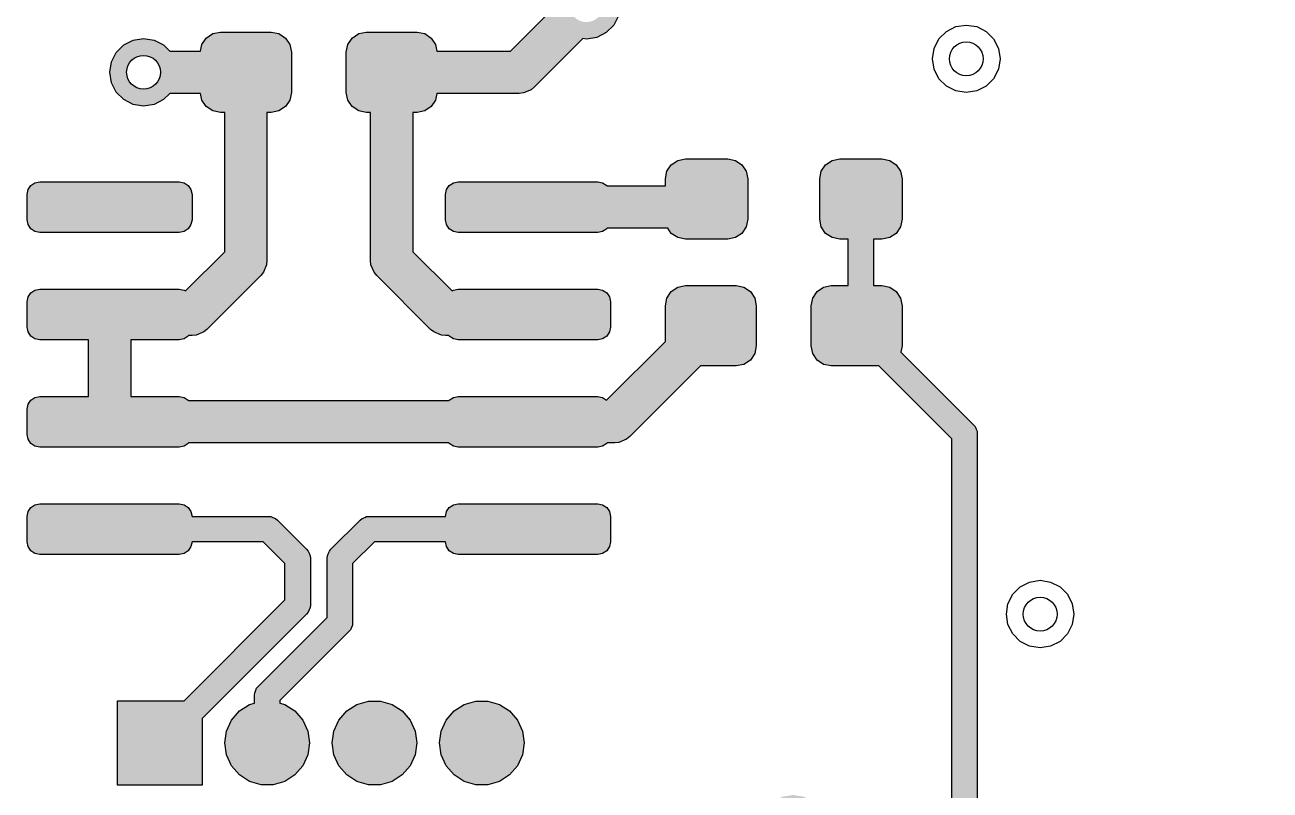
# Model space of a CAD drawing. Header units: millimetres. Extents: x -3894 to -3474, y -291 to 6.
# Drawn here: x -3715.08 to -3700.35, y -225.02 to -215.97 of the extents above; entities that cross this region are included whole.
import ezdxf

# ---------------------------------------------------------------- set-up
doc = ezdxf.new("R2010")
doc.units = ezdxf.units.MM
doc.layers.add('BLACK', color=7, linetype='Continuous')

msp = doc.modelspace()

# ---------------------------------------------------------------- hatches: boundary and pattern name
h = msp.add_hatch(color=256)
h.dxf.hatch_style = 1
h.paths.add_polyline_path([(-3737.711, -227.252), (-3737.73, -227.157), (-3737.784, -227.075), (-3737.865, -227.021), (-3737.961, -227.002), (-3742.861, -227.002), (-3742.957, -227.021), (-3743.038, -227.075), (-3743.092, -227.157), (-3743.111, -227.252), (-3743.111, -227.49), (-3743.186, -227.49), (-3743.503, -227.174), (-3743.552, -227.131), (-3743.665, -227.065), (-3743.791, -227.032), (-3743.921, -227.032), (-3744.047, -227.065), (-3744.16, -227.131), (-3744.253, -227.223), (-3744.318, -227.336), (-3744.352, -227.462), (-3744.352, -227.593), (-3744.318, -227.719), (-3744.253, -227.832), (-3744.21, -227.881), (-3743.747, -228.343), (-3743.698, -228.386), (-3743.585, -228.452), (-3743.459, -228.485), (-3743.394, -228.49), (-3743.111, -228.49), (-3743.111, -228.727), (-3743.092, -228.823), (-3743.038, -228.904), (-3742.957, -228.958), (-3742.861, -228.977), (-3737.961, -228.977), (-3737.865, -228.958), (-3737.784, -228.904), (-3737.73, -228.823), (-3737.711, -228.727)])
h.paths.add_polyline_path([(-3744.056, -227.527, -1), (-3743.656, -227.527, -1)], flags=16)
h.paths.add_polyline_path([(-3736.065, -222.361), (-3736.114, -222.318), (-3736.227, -222.253), (-3736.353, -222.219), (-3736.419, -222.215), (-3737.711, -222.215), (-3737.711, -221.977), (-3737.73, -221.882), (-3737.784, -221.8), (-3737.865, -221.746), (-3737.961, -221.727), (-3742.861, -221.727), (-3742.957, -221.746), (-3743.038, -221.8), (-3743.092, -221.882), (-3743.111, -221.977), (-3743.111, -223.452), (-3743.092, -223.548), (-3743.038, -223.629), (-3742.957, -223.683), (-3742.861, -223.702), (-3737.961, -223.702), (-3737.865, -223.683), (-3737.784, -223.629), (-3737.73, -223.548), (-3737.711, -223.452), (-3737.711, -223.215), (-3736.626, -223.215), (-3734.356, -225.484), (-3734.356, -237.527), (-3734.352, -237.593), (-3734.318, -237.719), (-3734.253, -237.832), (-3734.16, -237.924), (-3734.047, -237.989), (-3733.921, -238.023), (-3733.791, -238.023), (-3733.665, -237.989), (-3733.552, -237.924), (-3733.459, -237.832), (-3733.394, -237.719), (-3733.36, -237.593), (-3733.356, -237.527), (-3733.356, -225.277), (-3733.36, -225.212), (-3733.394, -225.086), (-3733.429, -225.026), (-3733.459, -224.973), (-3733.503, -224.924)])
h.paths.add_polyline_path([(-3733.656, -237.527, -1), (-3734.056, -237.527, -1)], flags=16)
h.paths.add_polyline_path([(-3731.276, -222.288), (-3731.279, -222.239), (-3731.313, -222.113), (-3731.378, -222), (-3731.471, -221.908), (-3731.584, -221.842), (-3731.71, -221.809), (-3731.84, -221.809), (-3731.966, -221.842), (-3732.079, -221.908), (-3732.172, -222), (-3732.237, -222.113), (-3732.271, -222.239), (-3732.275, -222.304), (-3732.275, -222.496), (-3732.271, -222.562), (-3732.253, -222.628), (-3732.237, -222.688), (-3732.172, -222.801), (-3732.129, -222.85), (-3721.96, -233.018), (-3721.911, -233.061), (-3721.798, -233.127), (-3721.771, -233.134), (-3721.672, -233.16), (-3721.607, -233.165), (-3714.306, -233.165), (-3714.306, -233.402), (-3714.287, -233.498), (-3714.233, -233.579), (-3714.152, -233.633), (-3714.056, -233.652), (-3709.156, -233.652), (-3709.06, -233.633), (-3708.979, -233.579), (-3708.925, -233.498), (-3708.906, -233.402), (-3708.906, -231.927), (-3708.925, -231.832), (-3708.979, -231.75), (-3709.06, -231.696), (-3709.156, -231.677), (-3714.056, -231.677), (-3714.152, -231.696), (-3714.233, -231.75), (-3714.287, -231.832), (-3714.306, -231.927), (-3714.306, -232.165), (-3721.399, -232.165)])
h.paths.add_polyline_path([(-3731.975, -222.304, -1), (-3731.575, -222.304, -1)], flags=16)
h.paths.add_polyline_path([(-3708.906, -226.652), (-3708.925, -226.557), (-3708.979, -226.475), (-3709.06, -226.421), (-3709.156, -226.402), (-3714.056, -226.402), (-3714.152, -226.421), (-3714.233, -226.475), (-3714.287, -226.557), (-3714.301, -226.625), (-3714.753, -226.174), (-3714.802, -226.131), (-3714.915, -226.065), (-3715.041, -226.032), (-3715.171, -226.032), (-3715.297, -226.065), (-3715.41, -226.131), (-3715.503, -226.223), (-3715.568, -226.336), (-3715.602, -226.462), (-3715.602, -226.593), (-3715.568, -226.719), (-3715.503, -226.832), (-3715.46, -226.881), (-3714.597, -227.743), (-3714.548, -227.786), (-3714.435, -227.852), (-3714.309, -227.885), (-3714.306, -227.885), (-3714.306, -228.127), (-3714.287, -228.223), (-3714.233, -228.304), (-3714.152, -228.358), (-3714.056, -228.377), (-3709.156, -228.377), (-3709.06, -228.358), (-3708.979, -228.304), (-3708.925, -228.223), (-3708.906, -228.127)], flags=17)
h.paths.add_polyline_path([(-3715.306, -226.527, -1), (-3714.906, -226.527, -1)], flags=16)
h.paths.add_polyline_path([(-3711.717, -224.463), (-3711.737, -224.322), (-3711.796, -224.193), (-3711.89, -224.085), (-3712.009, -224.008), (-3712.067, -223.991), (-3712.067, -223.962), (-3711.25, -223.145), (-3711.231, -223.123), (-3711.209, -223.069), (-3711.206, -223.039), (-3711.206, -222.339), (-3710.949, -222.082), (-3710.106, -222.082), (-3710.095, -222.14), (-3710.062, -222.188), (-3710.014, -222.221), (-3709.956, -222.232), (-3708.306, -222.232), (-3708.249, -222.221), (-3708.2, -222.188), (-3708.168, -222.14), (-3708.156, -222.082), (-3708.156, -221.782), (-3708.168, -221.725), (-3708.2, -221.676), (-3708.249, -221.644), (-3708.306, -221.632), (-3709.956, -221.632), (-3710.014, -221.644), (-3710.062, -221.676), (-3710.095, -221.725), (-3710.106, -221.782), (-3711.011, -221.782), (-3711.04, -221.785), (-3711.063, -221.794), (-3711.094, -221.808), (-3711.117, -221.826), (-3711.462, -222.171), (-3711.481, -222.194), (-3711.503, -222.248), (-3711.506, -222.277), (-3711.506, -222.977), (-3712.323, -223.794), (-3712.342, -223.817), (-3712.355, -223.849), (-3712.364, -223.871), (-3712.367, -223.9), (-3712.367, -223.991), (-3712.425, -224.008), (-3712.545, -224.085), (-3712.638, -224.193), (-3712.697, -224.322), (-3712.717, -224.463), (-3712.697, -224.604), (-3712.638, -224.734), (-3712.545, -224.841), (-3712.425, -224.918), (-3712.288, -224.958), (-3712.146, -224.958), (-3712.009, -224.918), (-3711.89, -224.841), (-3711.796, -224.734), (-3711.737, -224.604)])
h.paths.add_polyline_path([(-3710.447, -224.463), (-3710.467, -224.322), (-3710.526, -224.193), (-3710.62, -224.085), (-3710.739, -224.008), (-3710.876, -223.968), (-3711.018, -223.968), (-3711.155, -224.008), (-3711.275, -224.085), (-3711.368, -224.193), (-3711.427, -224.322), (-3711.447, -224.463), (-3711.427, -224.604), (-3711.368, -224.734), (-3711.275, -224.841), (-3711.155, -224.918), (-3711.018, -224.958), (-3710.876, -224.958), (-3710.739, -224.918), (-3710.62, -224.841), (-3710.526, -224.734), (-3710.467, -224.604)], flags=17)
h.paths.add_polyline_path([(-3709.197, -224.322), (-3709.256, -224.193), (-3709.35, -224.085), (-3709.469, -224.008), (-3709.606, -223.968), (-3709.748, -223.968), (-3709.885, -224.008), (-3710.005, -224.085), (-3710.098, -224.193), (-3710.157, -224.322), (-3710.177, -224.463), (-3710.157, -224.604), (-3710.098, -224.734), (-3710.005, -224.841), (-3709.885, -224.918), (-3709.748, -224.958), (-3709.606, -224.958), (-3709.469, -224.918), (-3709.35, -224.841), (-3709.256, -224.734), (-3709.197, -224.604), (-3709.177, -224.463)], flags=17)
h.paths.add_polyline_path([(-3712.987, -224.175), (-3711.75, -222.938), (-3711.731, -222.916), (-3711.709, -222.862), (-3711.706, -222.832), (-3711.706, -222.277), (-3711.709, -222.248), (-3711.731, -222.194), (-3711.75, -222.171), (-3712.095, -221.826), (-3712.118, -221.808), (-3712.149, -221.794), (-3712.172, -221.785), (-3712.201, -221.782), (-3713.106, -221.782), (-3713.118, -221.725), (-3713.15, -221.676), (-3713.199, -221.644), (-3713.256, -221.632), (-3714.906, -221.632), (-3714.964, -221.644), (-3715.012, -221.676), (-3715.045, -221.725), (-3715.056, -221.782), (-3715.056, -222.082), (-3715.045, -222.14), (-3715.012, -222.188), (-3714.964, -222.221), (-3714.906, -222.232), (-3713.256, -222.232), (-3713.199, -222.221), (-3713.15, -222.188), (-3713.118, -222.14), (-3713.106, -222.082), (-3712.263, -222.082), (-3712.006, -222.339), (-3712.006, -222.77), (-3713.199, -223.963), (-3713.987, -223.963), (-3713.987, -224.963), (-3712.987, -224.963)])
h.paths.add_polyline_path([(-3707.09, -220.002), (-3706.669, -220.002), (-3706.578, -219.984), (-3706.501, -219.933), (-3706.449, -219.856), (-3706.431, -219.765), (-3706.431, -219.29), (-3706.449, -219.199), (-3706.501, -219.122), (-3706.578, -219.07), (-3706.669, -219.052), (-3707.269, -219.052), (-3707.359, -219.07), (-3707.437, -219.122), (-3707.488, -219.199), (-3707.506, -219.29), (-3707.506, -219.711), (-3708.201, -220.406), (-3708.249, -220.374), (-3708.306, -220.362), (-3709.956, -220.362), (-3710.014, -220.374), (-3710.062, -220.406), (-3710.066, -220.412), (-3713.146, -220.412), (-3713.15, -220.406), (-3713.199, -220.374), (-3713.256, -220.362), (-3713.831, -220.362), (-3713.831, -219.692), (-3713.256, -219.692), (-3713.199, -219.681), (-3713.15, -219.648), (-3713.146, -219.642), (-3713.106, -219.642), (-3713.057, -219.637), (-3712.967, -219.6), (-3712.929, -219.569), (-3712.292, -218.932), (-3712.261, -218.894), (-3712.223, -218.804), (-3712.219, -218.755), (-3712.219, -217.002), (-3712.169, -217.002), (-3712.078, -216.984), (-3712.001, -216.933), (-3711.949, -216.856), (-3711.931, -216.765), (-3711.931, -216.29), (-3711.949, -216.199), (-3712.001, -216.122), (-3712.078, -216.07), (-3712.169, -216.052), (-3712.769, -216.052), (-3712.859, -216.07), (-3712.937, -216.122), (-3712.988, -216.199), (-3713.004, -216.277), (-3713.37, -216.277), (-3713.444, -216.204), (-3713.555, -216.147), (-3713.679, -216.127), (-3713.803, -216.147), (-3713.914, -216.204), (-3714.003, -216.292), (-3714.06, -216.404), (-3714.079, -216.527), (-3714.06, -216.651), (-3714.003, -216.762), (-3713.914, -216.851), (-3713.803, -216.908), (-3713.679, -216.927), (-3713.555, -216.908), (-3713.444, -216.851), (-3713.37, -216.777), (-3713.004, -216.777), (-3712.988, -216.856), (-3712.937, -216.933), (-3712.859, -216.984), (-3712.769, -217.002), (-3712.719, -217.002), (-3712.719, -218.651), (-3713.182, -219.115), (-3713.199, -219.104), (-3713.256, -219.092), (-3714.906, -219.092), (-3714.964, -219.104), (-3715.012, -219.136), (-3715.045, -219.185), (-3715.056, -219.242), (-3715.056, -219.542), (-3715.045, -219.6), (-3715.012, -219.648), (-3714.964, -219.681), (-3714.906, -219.692), (-3714.331, -219.692), (-3714.331, -220.362), (-3714.906, -220.362), (-3714.964, -220.374), (-3715.012, -220.406), (-3715.045, -220.455), (-3715.056, -220.512), (-3715.056, -220.812), (-3715.045, -220.87), (-3715.012, -220.918), (-3714.964, -220.951), (-3714.906, -220.962), (-3713.256, -220.962), (-3713.199, -220.951), (-3713.15, -220.918), (-3713.146, -220.912), (-3710.066, -220.912), (-3710.062, -220.918), (-3710.014, -220.951), (-3709.956, -220.962), (-3708.306, -220.962), (-3708.249, -220.951), (-3708.2, -220.918), (-3708.196, -220.912), (-3708.104, -220.912), (-3708.055, -220.907), (-3707.965, -220.87), (-3707.927, -220.839)])
h.paths.add_polyline_path([(-3713.879, -216.527, -1), (-3713.479, -216.527, -1)], flags=16)
h.paths.add_polyline_path([(-3713.106, -217.972), (-3713.118, -217.915), (-3713.15, -217.866), (-3713.199, -217.834), (-3713.256, -217.822), (-3714.906, -217.822), (-3714.964, -217.834), (-3715.012, -217.866), (-3715.045, -217.915), (-3715.056, -217.972), (-3715.056, -218.272), (-3715.045, -218.33), (-3715.012, -218.378), (-3714.964, -218.411), (-3714.906, -218.422), (-3713.256, -218.422), (-3713.199, -218.411), (-3713.15, -218.378), (-3713.118, -218.33), (-3713.106, -218.272)], flags=17)
h.paths.add_polyline_path([(-3706.531, -217.79), (-3706.549, -217.699), (-3706.601, -217.622), (-3706.678, -217.57), (-3706.769, -217.552), (-3707.269, -217.552), (-3707.359, -217.57), (-3707.437, -217.622), (-3707.488, -217.699), (-3707.506, -217.79), (-3707.506, -217.872), (-3708.196, -217.872), (-3708.2, -217.866), (-3708.249, -217.834), (-3708.306, -217.822), (-3709.956, -217.822), (-3710.014, -217.834), (-3710.062, -217.866), (-3710.095, -217.915), (-3710.106, -217.972), (-3710.106, -218.272), (-3710.095, -218.33), (-3710.062, -218.378), (-3710.014, -218.411), (-3709.956, -218.422), (-3708.306, -218.422), (-3708.249, -218.411), (-3708.2, -218.378), (-3708.196, -218.372), (-3707.477, -218.372), (-3707.437, -218.433), (-3707.359, -218.484), (-3707.269, -218.502), (-3706.769, -218.502), (-3706.678, -218.484), (-3706.601, -218.433), (-3706.549, -218.356), (-3706.531, -218.265)], flags=17)
h.paths.add_polyline_path([(-3708.481, -216.128), (-3708.441, -216.134), (-3708.317, -216.115), (-3708.206, -216.058), (-3708.117, -215.969), (-3708.061, -215.858), (-3708.041, -215.734), (-3708.061, -215.611), (-3708.117, -215.499), (-3708.206, -215.411), (-3708.317, -215.354), (-3708.441, -215.334), (-3708.565, -215.354), (-3708.676, -215.411), (-3708.765, -215.499), (-3708.821, -215.611), (-3708.841, -215.734), (-3708.835, -215.774), (-3709.338, -216.277), (-3710.209, -216.277), (-3710.224, -216.199), (-3710.276, -216.122), (-3710.353, -216.07), (-3710.444, -216.052), (-3711.044, -216.052), (-3711.134, -216.07), (-3711.212, -216.122), (-3711.263, -216.199), (-3711.281, -216.29), (-3711.281, -216.765), (-3711.263, -216.856), (-3711.212, -216.933), (-3711.134, -216.984), (-3711.044, -217.002), (-3710.994, -217.002), (-3710.994, -218.755), (-3710.989, -218.804), (-3710.951, -218.894), (-3710.92, -218.932), (-3710.283, -219.569), (-3710.245, -219.6), (-3710.155, -219.637), (-3710.106, -219.642), (-3710.066, -219.642), (-3710.062, -219.648), (-3710.014, -219.681), (-3709.956, -219.692), (-3708.306, -219.692), (-3708.249, -219.681), (-3708.2, -219.648), (-3708.168, -219.6), (-3708.156, -219.542), (-3708.156, -219.242), (-3708.168, -219.185), (-3708.2, -219.136), (-3708.249, -219.104), (-3708.306, -219.092), (-3709.956, -219.092), (-3710.014, -219.104), (-3710.03, -219.115), (-3710.494, -218.651), (-3710.494, -217.002), (-3710.444, -217.002), (-3710.353, -216.984), (-3710.276, -216.933), (-3710.224, -216.856), (-3710.209, -216.777), (-3709.234, -216.777), (-3709.185, -216.772), (-3709.095, -216.735), (-3709.057, -216.704)])
h.paths.add_polyline_path([(-3708.641, -215.734, -1), (-3708.241, -215.734, -1)], flags=16)
h.paths.add_polyline_path([(-3704.706, -219.765), (-3704.706, -219.29), (-3704.724, -219.199), (-3704.776, -219.122), (-3704.853, -219.07), (-3704.944, -219.052), (-3705.044, -219.052), (-3705.044, -218.502), (-3704.944, -218.502), (-3704.853, -218.484), (-3704.776, -218.433), (-3704.724, -218.356), (-3704.706, -218.265), (-3704.706, -217.79), (-3704.724, -217.699), (-3704.776, -217.622), (-3704.853, -217.57), (-3704.944, -217.552), (-3705.444, -217.552), (-3705.534, -217.57), (-3705.612, -217.622), (-3705.663, -217.699), (-3705.681, -217.79), (-3705.681, -218.265), (-3705.663, -218.356), (-3705.612, -218.433), (-3705.534, -218.484), (-3705.444, -218.502), (-3705.344, -218.502), (-3705.344, -219.052), (-3705.544, -219.052), (-3705.634, -219.07), (-3705.712, -219.122), (-3705.763, -219.199), (-3705.781, -219.29), (-3705.781, -219.765), (-3705.763, -219.856), (-3705.712, -219.933), (-3705.634, -219.984), (-3705.544, -220.002), (-3704.981, -220.002), (-3704.117, -220.866), (-3704.117, -226.444), (-3704.292, -226.444), (-3704.292, -228.004), (-3703.642, -228.004), (-3703.642, -226.444), (-3703.817, -226.444), (-3703.817, -220.804), (-3703.82, -220.775), (-3703.842, -220.72), (-3703.861, -220.698), (-3704.721, -219.838)])
h.paths.add_polyline_path([(-3704.592, -226.444), (-3704.767, -226.444), (-3704.767, -226.302), (-3704.77, -226.273), (-3704.792, -226.219), (-3704.811, -226.196), (-3705.607, -225.401), (-3705.614, -225.356), (-3705.67, -225.244), (-3705.759, -225.156), (-3705.87, -225.099), (-3705.994, -225.079), (-3706.118, -225.099), (-3706.229, -225.156), (-3706.318, -225.244), (-3706.375, -225.356), (-3706.394, -225.479), (-3706.375, -225.603), (-3706.318, -225.714), (-3706.229, -225.803), (-3706.118, -225.86), (-3705.994, -225.879), (-3705.87, -225.86), (-3705.759, -225.803), (-3705.694, -225.738), (-3705.067, -226.364), (-3705.067, -226.444), (-3705.242, -226.444), (-3705.242, -228.004), (-3704.592, -228.004)])
h.paths.add_polyline_path([(-3706.194, -225.479, -1), (-3705.794, -225.479, -1)], flags=16)
h.paths.add_polyline_path([(-3705.542, -226.444), (-3706.192, -226.444), (-3706.192, -226.75), (-3707.236, -226.75), (-3707.236, -226.65), (-3707.254, -226.559), (-3707.306, -226.482), (-3707.383, -226.43), (-3707.474, -226.412), (-3707.949, -226.412), (-3708.039, -226.43), (-3708.117, -226.482), (-3708.168, -226.559), (-3708.186, -226.65), (-3708.186, -227.15), (-3708.168, -227.241), (-3708.117, -227.318), (-3708.039, -227.369), (-3707.949, -227.387), (-3707.474, -227.387), (-3707.383, -227.369), (-3707.306, -227.318), (-3707.254, -227.241), (-3707.236, -227.15), (-3707.236, -227.05), (-3706.254, -227.05), (-3706.192, -227.111), (-3706.192, -228.004), (-3705.542, -228.004)])
h.paths.add_polyline_path([(-3705.542, -229.144), (-3705.8, -229.144), (-3706.137, -228.807), (-3706.122, -228.778), (-3706.102, -228.654), (-3706.122, -228.531), (-3706.178, -228.419), (-3706.267, -228.331), (-3706.378, -228.274), (-3706.502, -228.254), (-3706.626, -228.274), (-3706.737, -228.331), (-3706.826, -228.419), (-3706.883, -228.531), (-3706.902, -228.654), (-3706.883, -228.778), (-3706.826, -228.889), (-3706.737, -228.978), (-3706.626, -229.035), (-3706.502, -229.054), (-3706.378, -229.035), (-3706.349, -229.02), (-3706.192, -229.176), (-3706.192, -230.704), (-3705.542, -230.704)])
h.paths.add_polyline_path([(-3706.702, -228.654, -1), (-3706.302, -228.654, -1)], flags=16)
h.paths.add_polyline_path([(-3703.642, -230.074), (-3703.05, -230.074), (-3703.02, -230.071), (-3702.966, -230.049), (-3702.944, -230.03), (-3702.58, -229.667), (-3702.549, -229.673), (-3702.074, -229.673), (-3701.983, -229.655), (-3701.906, -229.604), (-3701.854, -229.527), (-3701.836, -229.436), (-3701.836, -228.936), (-3701.854, -228.845), (-3701.906, -228.768), (-3701.983, -228.716), (-3702.074, -228.698), (-3702.549, -228.698), (-3702.639, -228.716), (-3702.717, -228.768), (-3702.768, -228.845), (-3702.786, -228.936), (-3702.786, -229.436), (-3702.784, -229.446), (-3703.112, -229.774), (-3703.642, -229.774), (-3703.642, -229.144), (-3704.292, -229.144), (-3704.292, -230.704), (-3704.117, -230.704), (-3704.117, -231.401), (-3704.255, -231.401), (-3704.345, -231.419), (-3704.423, -231.471), (-3704.474, -231.548), (-3704.492, -231.639), (-3704.492, -232.114), (-3704.474, -232.205), (-3704.423, -232.282), (-3704.345, -232.333), (-3704.255, -232.351), (-3703.755, -232.351), (-3703.664, -232.333), (-3703.587, -232.282), (-3703.535, -232.205), (-3703.517, -232.114), (-3703.517, -231.639), (-3703.535, -231.548), (-3703.587, -231.471), (-3703.664, -231.419), (-3703.755, -231.401), (-3703.817, -231.401), (-3703.817, -230.704), (-3703.642, -230.704)])
h.paths.add_polyline_path([(-3707.236, -230.206), (-3707.254, -230.115), (-3707.306, -230.038), (-3707.383, -229.986), (-3707.474, -229.968), (-3707.561, -229.968), (-3707.561, -229.212), (-3707.474, -229.212), (-3707.383, -229.194), (-3707.306, -229.143), (-3707.254, -229.066), (-3707.236, -228.975), (-3707.236, -228.475), (-3707.254, -228.384), (-3707.306, -228.307), (-3707.383, -228.255), (-3707.474, -228.237), (-3707.949, -228.237), (-3708.039, -228.255), (-3708.117, -228.307), (-3708.168, -228.384), (-3708.186, -228.475), (-3708.186, -228.975), (-3708.168, -229.066), (-3708.117, -229.143), (-3708.039, -229.194), (-3707.949, -229.212), (-3707.861, -229.212), (-3707.861, -229.968), (-3707.949, -229.968), (-3708.039, -229.986), (-3708.117, -230.038), (-3708.168, -230.115), (-3708.186, -230.206), (-3708.186, -230.256), (-3708.327, -230.256), (-3708.4, -230.182), (-3708.512, -230.125), (-3708.636, -230.106), (-3708.759, -230.125), (-3708.871, -230.182), (-3708.959, -230.271), (-3709.016, -230.382), (-3709.036, -230.506), (-3709.016, -230.629), (-3708.959, -230.741), (-3708.871, -230.829), (-3708.759, -230.886), (-3708.636, -230.906), (-3708.512, -230.886), (-3708.4, -230.829), (-3708.327, -230.756), (-3708.186, -230.756), (-3708.186, -230.806), (-3708.168, -230.897), (-3708.117, -230.974), (-3708.039, -231.025), (-3707.949, -231.043), (-3707.474, -231.043), (-3707.383, -231.025), (-3707.306, -230.974), (-3707.254, -230.897), (-3707.236, -230.806)])
h.paths.add_polyline_path([(-3708.836, -230.506, -1), (-3708.436, -230.506, -1)], flags=16)
h.paths.add_polyline_path([(-3707.236, -231.931), (-3707.254, -231.84), (-3707.306, -231.763), (-3707.383, -231.711), (-3707.474, -231.693), (-3707.949, -231.693), (-3708.039, -231.711), (-3708.117, -231.763), (-3708.168, -231.84), (-3708.186, -231.931), (-3708.186, -232.531), (-3708.168, -232.622), (-3708.117, -232.699), (-3708.039, -232.75), (-3707.949, -232.768), (-3707.861, -232.768), (-3707.861, -233.147), (-3707.88, -233.157), (-3707.969, -233.245), (-3708.026, -233.357), (-3708.045, -233.48), (-3708.026, -233.604), (-3707.969, -233.715), (-3707.88, -233.804), (-3707.769, -233.861), (-3707.645, -233.88), (-3707.521, -233.861), (-3707.41, -233.804), (-3707.321, -233.715), (-3707.265, -233.604), (-3707.245, -233.48), (-3707.265, -233.357), (-3707.321, -233.245), (-3707.41, -233.157), (-3707.521, -233.1), (-3707.561, -233.094), (-3707.561, -232.768), (-3707.474, -232.768), (-3707.383, -232.75), (-3707.306, -232.699), (-3707.254, -232.622), (-3707.236, -232.531)])
h.paths.add_polyline_path([(-3707.445, -233.48, -1), (-3707.845, -233.48, -1)], flags=16)
h.paths.add_polyline_path([(-3705.342, -231.639), (-3705.36, -231.548), (-3705.412, -231.471), (-3705.489, -231.419), (-3705.58, -231.401), (-3706.08, -231.401), (-3706.17, -231.419), (-3706.248, -231.471), (-3706.299, -231.548), (-3706.317, -231.639), (-3706.317, -232.114), (-3706.299, -232.205), (-3706.248, -232.282), (-3706.17, -232.333), (-3706.08, -232.351), (-3705.98, -232.351), (-3705.98, -232.686), (-3705.985, -232.687), (-3706.096, -232.744), (-3706.185, -232.832), (-3706.242, -232.944), (-3706.261, -233.067), (-3706.242, -233.191), (-3706.185, -233.302), (-3706.096, -233.391), (-3705.985, -233.448), (-3705.861, -233.467), (-3705.738, -233.448), (-3705.626, -233.391), (-3705.538, -233.302), (-3705.481, -233.191), (-3705.461, -233.067), (-3705.481, -232.944), (-3705.538, -232.832), (-3705.626, -232.744), (-3705.68, -232.717), (-3705.68, -232.351), (-3705.58, -232.351), (-3705.489, -232.333), (-3705.412, -232.282), (-3705.36, -232.205), (-3705.342, -232.114)])
h.paths.add_polyline_path([(-3705.661, -233.067, -1), (-3706.061, -233.067, -1)], flags=16)

# ---------------------------------------------------------------- linework, layer by layer
at = {"layer": 'BLACK', "linetype": 'Continuous'}
for p, q in [((-3709.338, -216.277), (-3708.835, -215.774)), ((-3708.061, -215.858), (-3708.117, -215.969)), ((-3712.937, -216.122), (-3712.859, -216.07)), ((-3712.859, -216.07), (-3712.769, -216.052)), ((-3712.769, -216.052), (-3712.169, -216.052)), ((-3712.169, -216.052), (-3712.078, -216.07)), ((-3712.078, -216.07), (-3712.001, -216.122)), ((-3711.212, -216.122), (-3711.134, -216.07)), ((-3711.134, -216.07), (-3711.044, -216.052)), ((-3711.044, -216.052), (-3710.444, -216.052)), ((-3710.444, -216.052), (-3710.353, -216.07)), ((-3710.353, -216.07), (-3710.276, -216.122)), ((-3708.206, -216.058), (-3708.317, -216.115)), ((-3708.117, -215.969), (-3708.206, -216.058)), ((-3704.27, -216.133), (-3704.182, -216.044)), ((-3704.182, -216.044), (-3704.07, -215.987)), ((-3704.07, -215.987), (-3703.947, -215.968)), ((-3703.947, -215.968), (-3703.823, -215.987)), ((-3703.823, -215.987), (-3703.711, -216.044)), ((-3703.711, -216.044), (-3703.623, -216.133)), ((-3714.003, -216.292), (-3713.914, -216.204)), ((-3713.914, -216.204), (-3713.803, -216.147)), ((-3713.803, -216.147), (-3713.679, -216.127)), ((-3713.679, -216.127), (-3713.555, -216.147)), ((-3713.555, -216.147), (-3713.444, -216.204)), ((-3713.444, -216.204), (-3713.37, -216.277)), ((-3713.004, -216.277), (-3712.988, -216.199)), ((-3712.988, -216.199), (-3712.937, -216.122)), ((-3712.001, -216.122), (-3711.949, -216.199)), ((-3711.949, -216.199), (-3711.931, -216.29)), ((-3711.281, -216.29), (-3711.263, -216.199)), ((-3711.263, -216.199), (-3711.212, -216.122)), ((-3710.276, -216.122), (-3710.224, -216.199)), ((-3710.224, -216.199), (-3710.209, -216.277)), ((-3708.481, -216.128), (-3709.057, -216.704)), ((-3708.441, -216.134), (-3708.481, -216.128)), ((-3708.317, -216.115), (-3708.441, -216.134)), ((-3704.327, -216.244), (-3704.27, -216.133)), ((-3703.623, -216.133), (-3703.566, -216.244)), ((-3714.06, -216.404), (-3714.003, -216.292)), ((-3713.37, -216.277), (-3713.004, -216.277)), ((-3711.931, -216.29), (-3711.931, -216.765)), ((-3711.281, -216.765), (-3711.281, -216.29)), ((-3710.209, -216.277), (-3709.338, -216.277)), ((-3704.347, -216.368), (-3704.327, -216.244)), ((-3704.327, -216.491), (-3704.347, -216.368)), ((-3703.566, -216.244), (-3703.547, -216.368)), ((-3703.547, -216.368), (-3703.566, -216.491)), ((-3714.079, -216.527), (-3714.06, -216.404)), ((-3714.06, -216.651), (-3714.079, -216.527)), ((-3704.27, -216.603), (-3704.327, -216.491)), ((-3703.566, -216.491), (-3703.623, -216.603)), ((-3714.003, -216.762), (-3714.06, -216.651)), ((-3704.182, -216.691), (-3704.27, -216.603)), ((-3703.623, -216.603), (-3703.711, -216.691)), ((-3713.914, -216.851), (-3714.003, -216.762)), ((-3713.37, -216.777), (-3713.444, -216.851)), ((-3713.004, -216.777), (-3713.37, -216.777)), ((-3712.988, -216.856), (-3713.004, -216.777)), ((-3711.931, -216.765), (-3711.949, -216.856)), ((-3711.263, -216.856), (-3711.281, -216.765)), ((-3710.209, -216.777), (-3710.224, -216.856)), ((-3709.234, -216.777), (-3710.209, -216.777)), ((-3709.185, -216.772), (-3709.234, -216.777)), ((-3709.095, -216.735), (-3709.185, -216.772)), ((-3709.057, -216.704), (-3709.095, -216.735)), ((-3709.095, -216.735), (-3709.095, -216.735)), ((-3704.07, -216.748), (-3704.182, -216.691)), ((-3703.947, -216.768), (-3704.07, -216.748)), ((-3703.823, -216.748), (-3703.947, -216.768)), ((-3703.711, -216.691), (-3703.823, -216.748)), ((-3713.803, -216.908), (-3713.914, -216.851)), ((-3713.679, -216.927), (-3713.803, -216.908)), ((-3713.555, -216.908), (-3713.679, -216.927)), ((-3713.444, -216.851), (-3713.555, -216.908)), ((-3712.937, -216.933), (-3712.988, -216.856)), ((-3712.859, -216.984), (-3712.937, -216.933)), ((-3712.001, -216.933), (-3712.078, -216.984)), ((-3711.949, -216.856), (-3712.001, -216.933)), ((-3711.212, -216.933), (-3711.263, -216.856)), ((-3711.134, -216.984), (-3711.212, -216.933)), ((-3710.276, -216.933), (-3710.353, -216.984)), ((-3710.224, -216.856), (-3710.276, -216.933)), ((-3712.769, -217.002), (-3712.859, -216.984)), ((-3712.719, -217.002), (-3712.769, -217.002)), ((-3712.719, -218.651), (-3712.719, -217.002)), ((-3712.169, -217.002), (-3712.219, -217.002)), ((-3712.219, -217.002), (-3712.219, -218.755)), ((-3712.078, -216.984), (-3712.169, -217.002)), ((-3711.044, -217.002), (-3711.134, -216.984)), ((-3710.994, -217.002), (-3711.044, -217.002)), ((-3710.994, -218.755), (-3710.994, -217.002)), ((-3710.444, -217.002), (-3710.494, -217.002)), ((-3710.494, -217.002), (-3710.494, -218.651)), ((-3710.353, -216.984), (-3710.444, -217.002)), ((-3707.359, -217.57), (-3707.269, -217.552)), ((-3707.269, -217.552), (-3706.769, -217.552)), ((-3706.769, -217.552), (-3706.678, -217.57)), ((-3705.534, -217.57), (-3705.444, -217.552)), ((-3705.444, -217.552), (-3704.944, -217.552)), ((-3704.944, -217.552), (-3704.853, -217.57)), ((-3707.506, -217.79), (-3707.488, -217.699)), ((-3707.488, -217.699), (-3707.437, -217.622)), ((-3707.437, -217.622), (-3707.359, -217.57)), ((-3706.678, -217.57), (-3706.601, -217.622)), ((-3706.601, -217.622), (-3706.549, -217.699)), ((-3706.549, -217.699), (-3706.531, -217.79)), ((-3705.681, -217.79), (-3705.663, -217.699)), ((-3705.663, -217.699), (-3705.612, -217.622)), ((-3705.612, -217.622), (-3705.534, -217.57)), ((-3704.853, -217.57), (-3704.776, -217.622)), ((-3704.776, -217.622), (-3704.724, -217.699)), ((-3704.724, -217.699), (-3704.706, -217.79)), ((-3715.012, -217.866), (-3714.964, -217.834)), ((-3714.964, -217.834), (-3714.906, -217.822)), ((-3714.906, -217.822), (-3713.256, -217.822)), ((-3713.256, -217.822), (-3713.199, -217.834)), ((-3713.199, -217.834), (-3713.15, -217.866)), ((-3710.062, -217.866), (-3710.014, -217.834)), ((-3710.014, -217.834), (-3709.956, -217.822)), ((-3709.956, -217.822), (-3708.306, -217.822)), ((-3708.306, -217.822), (-3708.249, -217.834)), ((-3708.249, -217.834), (-3708.2, -217.866)), ((-3707.506, -217.872), (-3707.506, -217.79)), ((-3706.531, -217.79), (-3706.531, -218.265)), ((-3705.681, -218.265), (-3705.681, -217.79)), ((-3704.706, -217.79), (-3704.706, -218.265)), ((-3715.056, -217.972), (-3715.045, -217.915)), ((-3715.056, -218.272), (-3715.056, -217.972)), ((-3715.045, -217.915), (-3715.012, -217.866)), ((-3713.15, -217.866), (-3713.118, -217.915)), ((-3713.118, -217.915), (-3713.106, -217.972)), ((-3713.106, -217.972), (-3713.106, -218.272)), ((-3710.106, -217.972), (-3710.095, -217.915)), ((-3710.106, -218.272), (-3710.106, -217.972)), ((-3710.095, -217.915), (-3710.062, -217.866)), ((-3708.2, -217.866), (-3708.196, -217.872)), ((-3708.196, -217.872), (-3707.506, -217.872)), ((-3715.045, -218.33), (-3715.056, -218.272)), ((-3713.106, -218.272), (-3713.118, -218.33)), ((-3710.095, -218.33), (-3710.106, -218.272)), ((-3706.531, -218.265), (-3706.549, -218.356)), ((-3705.663, -218.356), (-3705.681, -218.265)), ((-3704.706, -218.265), (-3704.724, -218.356)), ((-3715.012, -218.378), (-3715.045, -218.33)), ((-3714.964, -218.411), (-3715.012, -218.378)), ((-3714.906, -218.422), (-3714.964, -218.411)), ((-3713.256, -218.422), (-3714.906, -218.422)), ((-3713.199, -218.411), (-3713.256, -218.422)), ((-3713.15, -218.378), (-3713.199, -218.411)), ((-3713.118, -218.33), (-3713.15, -218.378)), ((-3710.062, -218.378), (-3710.095, -218.33)), ((-3710.014, -218.411), (-3710.062, -218.378)), ((-3709.956, -218.422), (-3710.014, -218.411)), ((-3708.306, -218.422), (-3709.956, -218.422)), ((-3708.249, -218.411), (-3708.306, -218.422)), ((-3708.2, -218.378), (-3708.249, -218.411)), ((-3708.196, -218.372), (-3708.2, -218.378)), ((-3707.477, -218.372), (-3708.196, -218.372)), ((-3707.437, -218.433), (-3707.477, -218.372)), ((-3707.359, -218.484), (-3707.437, -218.433)), ((-3706.601, -218.433), (-3706.678, -218.484)), ((-3706.549, -218.356), (-3706.601, -218.433)), ((-3705.612, -218.433), (-3705.663, -218.356)), ((-3705.534, -218.484), (-3705.612, -218.433)), ((-3704.776, -218.433), (-3704.853, -218.484)), ((-3704.724, -218.356), (-3704.776, -218.433)), ((-3707.269, -218.502), (-3707.359, -218.484)), ((-3706.769, -218.502), (-3707.269, -218.502)), ((-3706.678, -218.484), (-3706.769, -218.502)), ((-3705.444, -218.502), (-3705.534, -218.484)), ((-3705.344, -218.502), (-3705.444, -218.502)), ((-3705.344, -219.052), (-3705.344, -218.502)), ((-3704.944, -218.502), (-3705.044, -218.502)), ((-3705.044, -218.502), (-3705.044, -219.052)), ((-3704.853, -218.484), (-3704.944, -218.502)), ((-3713.182, -219.115), (-3712.719, -218.651)), ((-3710.494, -218.651), (-3710.03, -219.115)), ((-3712.223, -218.804), (-3712.261, -218.894)), ((-3712.219, -218.755), (-3712.223, -218.804)), ((-3712.223, -218.804), (-3712.223, -218.804)), ((-3710.989, -218.804), (-3710.994, -218.755)), ((-3710.951, -218.894), (-3710.989, -218.804)), ((-3712.292, -218.932), (-3712.929, -219.569)), ((-3712.261, -218.894), (-3712.292, -218.932)), ((-3710.92, -218.932), (-3710.951, -218.894)), ((-3710.951, -218.894), (-3710.951, -218.894)), ((-3710.283, -219.569), (-3710.92, -218.932)), ((-3715.045, -219.185), (-3715.012, -219.136)), ((-3715.012, -219.136), (-3714.964, -219.104)), ((-3714.964, -219.104), (-3714.906, -219.092)), ((-3714.906, -219.092), (-3713.256, -219.092)), ((-3713.256, -219.092), (-3713.199, -219.104)), ((-3713.199, -219.104), (-3713.182, -219.115)), ((-3710.03, -219.115), (-3710.014, -219.104)), ((-3710.014, -219.104), (-3709.956, -219.092)), ((-3709.956, -219.092), (-3708.306, -219.092)), ((-3708.306, -219.092), (-3708.249, -219.104)), ((-3708.249, -219.104), (-3708.2, -219.136)), ((-3708.2, -219.136), (-3708.168, -219.185)), ((-3707.488, -219.199), (-3707.437, -219.122)), ((-3707.437, -219.122), (-3707.359, -219.07)), ((-3707.359, -219.07), (-3707.269, -219.052)), ((-3707.269, -219.052), (-3706.669, -219.052)), ((-3706.669, -219.052), (-3706.578, -219.07)), ((-3706.578, -219.07), (-3706.501, -219.122)), ((-3706.501, -219.122), (-3706.449, -219.199)), ((-3705.763, -219.199), (-3705.712, -219.122)), ((-3705.712, -219.122), (-3705.634, -219.07)), ((-3705.634, -219.07), (-3705.544, -219.052)), ((-3705.544, -219.052), (-3705.344, -219.052)), ((-3705.044, -219.052), (-3704.944, -219.052)), ((-3704.944, -219.052), (-3704.853, -219.07)), ((-3704.853, -219.07), (-3704.776, -219.122)), ((-3704.776, -219.122), (-3704.724, -219.199)), ((-3715.056, -219.242), (-3715.045, -219.185)), ((-3715.056, -219.542), (-3715.056, -219.242)), ((-3708.168, -219.185), (-3708.156, -219.242)), ((-3708.156, -219.242), (-3708.156, -219.542)), ((-3707.506, -219.29), (-3707.488, -219.199)), ((-3707.506, -219.711), (-3707.506, -219.29)), ((-3706.449, -219.199), (-3706.431, -219.29)), ((-3706.431, -219.29), (-3706.431, -219.765)), ((-3705.781, -219.29), (-3705.763, -219.199)), ((-3705.781, -219.765), (-3705.781, -219.29)), ((-3704.724, -219.199), (-3704.706, -219.29)), ((-3704.706, -219.29), (-3704.706, -219.765)), ((-3715.045, -219.6), (-3715.056, -219.542)), ((-3715.012, -219.648), (-3715.045, -219.6)), ((-3712.967, -219.6), (-3713.057, -219.637)), ((-3712.929, -219.569), (-3712.967, -219.6)), ((-3712.967, -219.6), (-3712.967, -219.6)), ((-3710.245, -219.6), (-3710.283, -219.569)), ((-3710.155, -219.637), (-3710.245, -219.6)), ((-3708.168, -219.6), (-3708.2, -219.648)), ((-3708.156, -219.542), (-3708.168, -219.6)), ((-3714.964, -219.681), (-3715.012, -219.648)), ((-3714.906, -219.692), (-3714.964, -219.681)), ((-3714.331, -219.692), (-3714.906, -219.692)), ((-3714.331, -220.362), (-3714.331, -219.692)), ((-3713.256, -219.692), (-3713.831, -219.692)), ((-3713.831, -219.692), (-3713.831, -220.362)), ((-3713.199, -219.681), (-3713.256, -219.692)), ((-3713.15, -219.648), (-3713.199, -219.681)), ((-3713.146, -219.642), (-3713.15, -219.648)), ((-3713.106, -219.642), (-3713.146, -219.642)), ((-3713.057, -219.637), (-3713.106, -219.642)), ((-3710.106, -219.642), (-3710.155, -219.637)), ((-3710.155, -219.637), (-3710.155, -219.637)), ((-3710.066, -219.642), (-3710.106, -219.642)), ((-3710.062, -219.648), (-3710.066, -219.642)), ((-3710.014, -219.681), (-3710.062, -219.648)), ((-3709.956, -219.692), (-3710.014, -219.681)), ((-3708.306, -219.692), (-3709.956, -219.692)), ((-3708.249, -219.681), (-3708.306, -219.692)), ((-3708.2, -219.648), (-3708.249, -219.681)), ((-3708.201, -220.406), (-3707.506, -219.711)), ((-3706.431, -219.765), (-3706.449, -219.856)), ((-3705.763, -219.856), (-3705.781, -219.765)), ((-3704.706, -219.765), (-3704.721, -219.838)), ((-3706.449, -219.856), (-3706.501, -219.933)), ((-3705.712, -219.933), (-3705.763, -219.856)), ((-3704.721, -219.838), (-3703.861, -220.698)), ((-3707.09, -220.002), (-3707.927, -220.839)), ((-3706.669, -220.002), (-3707.09, -220.002)), ((-3706.578, -219.984), (-3706.669, -220.002)), ((-3706.501, -219.933), (-3706.578, -219.984)), ((-3705.634, -219.984), (-3705.712, -219.933)), ((-3705.544, -220.002), (-3705.634, -219.984)), ((-3704.981, -220.002), (-3705.544, -220.002)), ((-3704.117, -220.866), (-3704.981, -220.002)), ((-3715.056, -220.512), (-3715.045, -220.455)), ((-3715.045, -220.455), (-3715.012, -220.406)), ((-3715.012, -220.406), (-3714.964, -220.374)), ((-3714.964, -220.374), (-3714.906, -220.362)), ((-3714.906, -220.362), (-3714.331, -220.362)), ((-3713.831, -220.362), (-3713.256, -220.362)), ((-3713.256, -220.362), (-3713.199, -220.374)), ((-3713.199, -220.374), (-3713.15, -220.406)), ((-3713.15, -220.406), (-3713.146, -220.412)), ((-3713.146, -220.412), (-3710.066, -220.412)), ((-3710.066, -220.412), (-3710.062, -220.406)), ((-3710.062, -220.406), (-3710.014, -220.374)), ((-3710.014, -220.374), (-3709.956, -220.362)), ((-3709.956, -220.362), (-3708.306, -220.362)), ((-3708.306, -220.362), (-3708.249, -220.374)), ((-3708.249, -220.374), (-3708.201, -220.406)), ((-3715.056, -220.812), (-3715.056, -220.512)), ((-3703.861, -220.698), (-3703.842, -220.72)), ((-3703.842, -220.72), (-3703.829, -220.752)), ((-3703.829, -220.752), (-3703.82, -220.775)), ((-3703.82, -220.775), (-3703.817, -220.804)), ((-3715.045, -220.87), (-3715.056, -220.812)), ((-3715.012, -220.918), (-3715.045, -220.87)), ((-3714.964, -220.951), (-3715.012, -220.918)), ((-3713.15, -220.918), (-3713.199, -220.951)), ((-3713.146, -220.912), (-3713.15, -220.918)), ((-3710.066, -220.912), (-3713.146, -220.912)), ((-3710.062, -220.918), (-3710.066, -220.912)), ((-3710.014, -220.951), (-3710.062, -220.918)), ((-3708.2, -220.918), (-3708.249, -220.951)), ((-3708.196, -220.912), (-3708.2, -220.918)), ((-3708.104, -220.912), (-3708.196, -220.912)), ((-3708.055, -220.907), (-3708.104, -220.912)), ((-3707.965, -220.87), (-3708.055, -220.907)), ((-3707.927, -220.839), (-3707.965, -220.87)), ((-3707.965, -220.87), (-3707.965, -220.87)), ((-3704.117, -226.444), (-3704.117, -220.866)), ((-3703.817, -220.804), (-3703.817, -226.444)), ((-3714.906, -220.962), (-3714.964, -220.951)), ((-3713.256, -220.962), (-3714.906, -220.962)), ((-3713.199, -220.951), (-3713.256, -220.962)), ((-3709.956, -220.962), (-3710.014, -220.951)), ((-3708.306, -220.962), (-3709.956, -220.962)), ((-3708.249, -220.951), (-3708.306, -220.962)), ((-3715.045, -221.725), (-3715.012, -221.676)), ((-3715.012, -221.676), (-3714.964, -221.644)), ((-3714.964, -221.644), (-3714.906, -221.632)), ((-3714.906, -221.632), (-3713.256, -221.632)), ((-3713.256, -221.632), (-3713.199, -221.644)), ((-3713.199, -221.644), (-3713.15, -221.676)), ((-3713.15, -221.676), (-3713.118, -221.725)), ((-3710.095, -221.725), (-3710.062, -221.676)), ((-3710.062, -221.676), (-3710.014, -221.644)), ((-3710.014, -221.644), (-3709.956, -221.632)), ((-3709.956, -221.632), (-3708.306, -221.632)), ((-3708.306, -221.632), (-3708.249, -221.644)), ((-3708.249, -221.644), (-3708.2, -221.676)), ((-3708.2, -221.676), (-3708.168, -221.725)), ((-3715.056, -221.782), (-3715.045, -221.725)), ((-3715.056, -222.082), (-3715.056, -221.782)), ((-3713.118, -221.725), (-3713.106, -221.782)), ((-3713.106, -221.782), (-3712.201, -221.782)), ((-3712.201, -221.782), (-3712.172, -221.785)), ((-3712.172, -221.785), (-3712.149, -221.794)), ((-3712.149, -221.794), (-3712.118, -221.808)), ((-3712.118, -221.808), (-3712.095, -221.826)), ((-3712.095, -221.826), (-3711.75, -222.171)), ((-3711.462, -222.171), (-3711.117, -221.826)), ((-3711.117, -221.826), (-3711.094, -221.808)), ((-3711.094, -221.808), (-3711.063, -221.794)), ((-3711.063, -221.794), (-3711.04, -221.785)), ((-3711.04, -221.785), (-3711.011, -221.782)), ((-3711.011, -221.782), (-3710.106, -221.782)), ((-3710.106, -221.782), (-3710.095, -221.725)), ((-3708.168, -221.725), (-3708.156, -221.782)), ((-3708.156, -221.782), (-3708.156, -222.082)), ((-3715.045, -222.14), (-3715.056, -222.082)), ((-3713.106, -222.082), (-3713.118, -222.14)), ((-3712.263, -222.082), (-3713.106, -222.082)), ((-3712.006, -222.339), (-3712.263, -222.082)), ((-3710.949, -222.082), (-3711.206, -222.339)), ((-3710.106, -222.082), (-3710.949, -222.082)), ((-3710.095, -222.14), (-3710.106, -222.082)), ((-3708.156, -222.082), (-3708.168, -222.14)), ((-3715.012, -222.188), (-3715.045, -222.14)), ((-3714.964, -222.221), (-3715.012, -222.188)), ((-3714.906, -222.232), (-3714.964, -222.221)), ((-3713.256, -222.232), (-3714.906, -222.232)), ((-3713.199, -222.221), (-3713.256, -222.232)), ((-3713.15, -222.188), (-3713.199, -222.221)), ((-3713.118, -222.14), (-3713.15, -222.188)), ((-3711.75, -222.171), (-3711.731, -222.194)), ((-3711.731, -222.194), (-3711.721, -222.219)), ((-3711.721, -222.219), (-3711.709, -222.248)), ((-3711.709, -222.248), (-3711.706, -222.277)), ((-3711.506, -222.277), (-3711.503, -222.248)), ((-3711.503, -222.248), (-3711.491, -222.219)), ((-3711.491, -222.219), (-3711.481, -222.194)), ((-3711.481, -222.194), (-3711.462, -222.171)), ((-3710.062, -222.188), (-3710.095, -222.14)), ((-3710.014, -222.221), (-3710.062, -222.188)), ((-3709.956, -222.232), (-3710.014, -222.221)), ((-3708.306, -222.232), (-3709.956, -222.232)), ((-3708.249, -222.221), (-3708.306, -222.232)), ((-3708.2, -222.188), (-3708.249, -222.221)), ((-3708.168, -222.14), (-3708.2, -222.188)), ((-3712.006, -222.77), (-3712.006, -222.339)), ((-3711.706, -222.277), (-3711.706, -222.832)), ((-3711.506, -222.977), (-3711.506, -222.277)), ((-3711.206, -222.339), (-3711.206, -223.039)), ((-3703.308, -222.616), (-3703.197, -222.559)), ((-3703.197, -222.559), (-3703.073, -222.539)), ((-3703.073, -222.539), (-3702.949, -222.559)), ((-3702.949, -222.559), (-3702.838, -222.616)), ((-3703.454, -222.816), (-3703.397, -222.704)), ((-3703.397, -222.704), (-3703.308, -222.616)), ((-3702.838, -222.616), (-3702.749, -222.704)), ((-3702.749, -222.704), (-3702.693, -222.816)), ((-3713.199, -223.963), (-3712.006, -222.77)), ((-3711.709, -222.862), (-3711.731, -222.916)), ((-3711.706, -222.832), (-3711.709, -222.862)), ((-3703.473, -222.939), (-3703.454, -222.816)), ((-3702.693, -222.816), (-3702.673, -222.939)), ((-3711.75, -222.938), (-3712.987, -224.175)), ((-3712.323, -223.794), (-3711.506, -222.977)), ((-3711.731, -222.916), (-3711.75, -222.938)), ((-3703.454, -223.063), (-3703.473, -222.939)), ((-3702.673, -222.939), (-3702.693, -223.063)), ((-3711.25, -223.145), (-3712.067, -223.962)), ((-3711.231, -223.123), (-3711.25, -223.145)), ((-3711.209, -223.069), (-3711.231, -223.123)), ((-3711.206, -223.039), (-3711.209, -223.069)), ((-3703.397, -223.174), (-3703.454, -223.063)), ((-3702.693, -223.063), (-3702.749, -223.174)), ((-3703.308, -223.263), (-3703.397, -223.174)), ((-3703.197, -223.32), (-3703.308, -223.263)), ((-3702.838, -223.263), (-3702.949, -223.32)), ((-3702.749, -223.174), (-3702.838, -223.263)), ((-3703.073, -223.339), (-3703.197, -223.32)), ((-3702.949, -223.32), (-3703.073, -223.339)), ((-3712.367, -223.9), (-3712.364, -223.871)), ((-3712.364, -223.871), (-3712.355, -223.849)), ((-3712.355, -223.849), (-3712.342, -223.817)), ((-3712.342, -223.817), (-3712.323, -223.794)), ((-3713.987, -224.963), (-3713.987, -223.963)), ((-3713.987, -223.963), (-3713.199, -223.963)), ((-3712.545, -224.085), (-3712.425, -224.008)), ((-3712.425, -224.008), (-3712.367, -223.991)), ((-3712.367, -223.991), (-3712.367, -223.9)), ((-3712.067, -223.962), (-3712.067, -223.991)), ((-3712.067, -223.991), (-3712.009, -224.008)), ((-3712.009, -224.008), (-3711.89, -224.085)), ((-3711.275, -224.085), (-3711.155, -224.008)), ((-3711.155, -224.008), (-3711.018, -223.968)), ((-3711.018, -223.968), (-3710.876, -223.968)), ((-3710.876, -223.968), (-3710.739, -224.008)), ((-3710.739, -224.008), (-3710.62, -224.085)), ((-3710.005, -224.085), (-3709.885, -224.008)), ((-3709.885, -224.008), (-3709.748, -223.968)), ((-3709.748, -223.968), (-3709.606, -223.968)), ((-3709.606, -223.968), (-3709.469, -224.008)), ((-3709.469, -224.008), (-3709.35, -224.085)), ((-3712.987, -224.175), (-3712.987, -224.963)), ((-3712.638, -224.193), (-3712.545, -224.085)), ((-3711.89, -224.085), (-3711.796, -224.193)), ((-3711.368, -224.193), (-3711.275, -224.085)), ((-3710.62, -224.085), (-3710.526, -224.193)), ((-3710.098, -224.193), (-3710.005, -224.085)), ((-3709.35, -224.085), (-3709.256, -224.193)), ((-3712.717, -224.463), (-3712.697, -224.322)), ((-3712.697, -224.322), (-3712.638, -224.193)), ((-3711.796, -224.193), (-3711.737, -224.322)), ((-3711.737, -224.322), (-3711.717, -224.463)), ((-3711.447, -224.463), (-3711.427, -224.322)), ((-3711.427, -224.322), (-3711.368, -224.193)), ((-3710.526, -224.193), (-3710.467, -224.322)), ((-3710.467, -224.322), (-3710.447, -224.463)), ((-3710.177, -224.463), (-3710.157, -224.322)), ((-3710.157, -224.322), (-3710.098, -224.193)), ((-3709.256, -224.193), (-3709.197, -224.322)), ((-3709.197, -224.322), (-3709.177, -224.463)), ((-3712.697, -224.604), (-3712.717, -224.463)), ((-3711.717, -224.463), (-3711.737, -224.604)), ((-3711.427, -224.604), (-3711.447, -224.463)), ((-3710.447, -224.463), (-3710.467, -224.604)), ((-3710.157, -224.604), (-3710.177, -224.463)), ((-3709.177, -224.463), (-3709.197, -224.604)), ((-3712.638, -224.734), (-3712.697, -224.604)), ((-3711.737, -224.604), (-3711.796, -224.734)), ((-3711.368, -224.734), (-3711.427, -224.604)), ((-3710.467, -224.604), (-3710.526, -224.734)), ((-3710.098, -224.734), (-3710.157, -224.604)), ((-3709.197, -224.604), (-3709.256, -224.734)), ((-3712.545, -224.841), (-3712.638, -224.734)), ((-3711.796, -224.734), (-3711.89, -224.841)), ((-3711.275, -224.841), (-3711.368, -224.734)), ((-3710.526, -224.734), (-3710.62, -224.841)), ((-3710.005, -224.841), (-3710.098, -224.734)), ((-3709.256, -224.734), (-3709.35, -224.841)), ((-3712.425, -224.918), (-3712.545, -224.841)), ((-3712.288, -224.958), (-3712.425, -224.918)), ((-3712.009, -224.918), (-3712.146, -224.958)), ((-3711.89, -224.841), (-3712.009, -224.918)), ((-3711.155, -224.918), (-3711.275, -224.841)), ((-3711.018, -224.958), (-3711.155, -224.918)), ((-3710.739, -224.918), (-3710.876, -224.958)), ((-3710.62, -224.841), (-3710.739, -224.918)), ((-3709.885, -224.918), (-3710.005, -224.841)), ((-3709.748, -224.958), (-3709.885, -224.918)), ((-3709.469, -224.918), (-3709.606, -224.958)), ((-3709.35, -224.841), (-3709.469, -224.918)), ((-3712.987, -224.963), (-3713.987, -224.963)), ((-3712.146, -224.958), (-3712.288, -224.958)), ((-3710.876, -224.958), (-3711.018, -224.958)), ((-3709.606, -224.958), (-3709.748, -224.958))]:
    msp.add_line(p, q, dxfattribs=at)
at = {"layer": 'BLACK'}
for centre in [(-3703.947, -216.368), (-3713.679, -216.527), (-3703.073, -222.939)]:
    msp.add_circle(centre, 0.2, dxfattribs=at)
msp.add_arc((-3722.406, -204.352), 33.5, 310.393, 360, dxfattribs=at)

doc.saveas('drawing.dxf')
